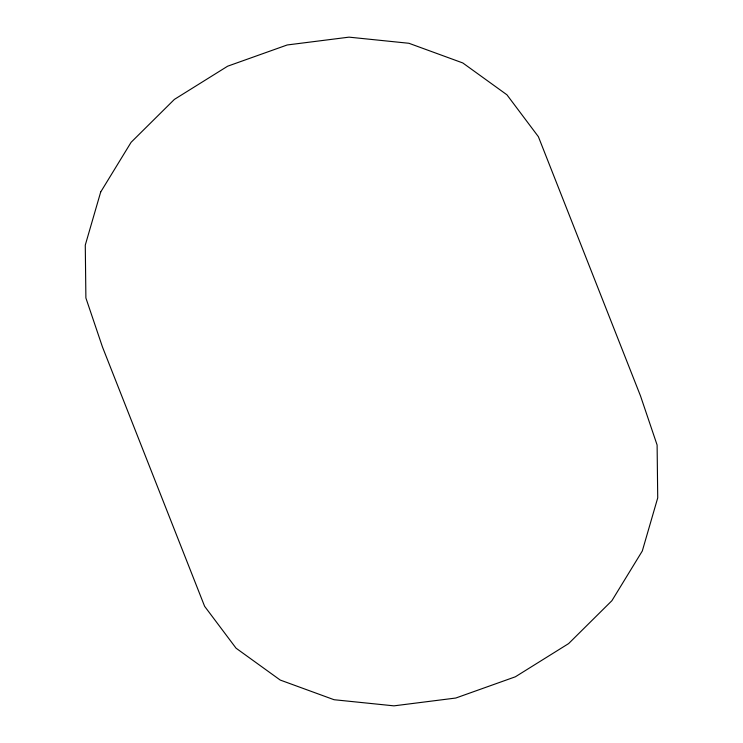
<?xml version="1.0" encoding="UTF-8"?>
<svg xmlns="http://www.w3.org/2000/svg" width="743" height="743" viewBox="0 0 743 743"><rect width="100%" height="100%" fill="white"/><g stroke="black" fill="none" stroke-linecap="round" stroke-linejoin="round"><path stroke-width="1.11" d="M100.695 192.01L85.278 245.106L85.891 297.98L102.478 347.018L204.613 606.307L236.06 648.193L280.213 680.049L334.071 699.72L393.957 705.85L455.793 698.03L515.363 676.799L568.618 643.596L611.907 600.688L642.305 550.99L657.722 497.894L657.109 445.02L640.522 395.982L538.387 136.693L506.94 94.807L462.787 62.951L408.929 43.28L349.043 37.15L287.207 44.97L227.637 66.201L174.382 99.404L131.093 142.312L100.695 192.01"/></g></svg>
